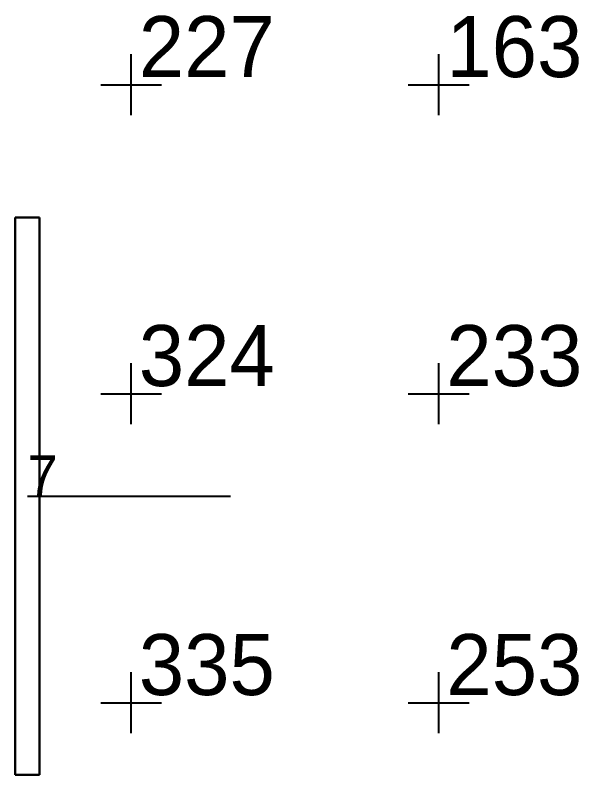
# Model space of a CAD drawing. Extents: x 0 to 48.1, y 0 to 23.7.
# Drawn here: x 9.928 to 11.314, y 10.083 to 11.951 of the extents above; entities that cross this region are included whole.
import ezdxf

# ---------------------------------------------------------------- set-up
doc = ezdxf.new("R2010")
doc.units = 0
doc.header["$MEASUREMENT"] = 0
for name, color, linetype in [('DLXLUM', 1, 'Continuous'), ('DLXLUMEX', 1, 'Continuous'), ('DLXVAL', 3, 'Continuous')]:
    doc.layers.add(name, color=color, linetype=linetype)

# ---------------------------------------------------------------- blocks, each defined once
blk = doc.blocks.new('*U38')
for p, q in [((0.03, 0.6855), (-0.03, 0.6855)), ((-0.03, 0.6855), (-0.03, -0.6855)), ((-0.03, 0.6855), (-0.03, -0.6855)), ((-0.03, -0.6855), (-0.03, 0.6855)), ((-0.03, 0.6855), (-0.03, 0.6855)), ((0.03, 0.6855), (-0.03, 0.6855)), ((-0.03, 0.6855), (-0.03, 0.6855)), ((-0.03, 0.6855), (0.03, 0.6855)), ((-0.03, -0.6855), (-0.03, 0.6855)), ((-0.03, 0.6855), (0.03, 0.6855)), ((0.03, -0.6855), (0.03, 0.6855)), ((0.03, 0.6855), (0.03, 0.6855)), ((0.03, -0.6855), (0.03, 0.6855)), ((0.03, 0.6855), (0.03, 0.6855)), ((0.03, 0.6855), (0.03, -0.6855)), ((0.03, 0.6855), (0.03, -0.6855)), ((-0.03, -0.6855), (0.03, -0.6855)), ((-0.03, -0.6855), (-0.03, -0.6855)), ((-0.03, -0.6855), (0.03, -0.6855)), ((0.03, -0.6855), (-0.03, -0.6855)), ((-0.03, -0.6855), (-0.03, -0.6855)), ((0.03, -0.6855), (-0.03, -0.6855)), ((0.03, -0.6855), (0.03, -0.6855)), ((0.03, -0.6855), (0.03, -0.6855))]:
    blk.add_line(p, q)
at = {"color": 1}
blk.add_line((0, 0), (0.5, 0), dxfattribs=at)
at = {"layer": 'DLXLUMEX', "color": 7}
blk.add_text('7', height=0.1, dxfattribs=at).set_placement((0, 0))
blk = doc.blocks.new('*U152')
for p, q in [((10.213, 11.705, 0.7), (10.213, 11.855, 0.7)), ((10.9696, 11.705, 0.7), (10.9696, 11.855, 0.7)), ((10.138, 11.78, 0.7), (10.288, 11.78, 0.7)), ((10.8946, 11.78, 0.7), (11.0446, 11.78, 0.7)), ((10.213, 10.945, 0.7), (10.213, 11.095, 0.7)), ((10.9696, 10.945, 0.7), (10.9696, 11.095, 0.7)), ((10.138, 11.02, 0.7), (10.288, 11.02, 0.7)), ((10.8946, 11.02, 0.7), (11.0446, 11.02, 0.7)), ((10.213, 10.185, 0.7), (10.213, 10.335, 0.7)), ((10.9696, 10.185, 0.7), (10.9696, 10.335, 0.7)), ((10.138, 10.26, 0.7), (10.288, 10.26, 0.7)), ((10.8946, 10.26, 0.7), (11.0446, 10.26, 0.7))]:
    blk.add_line(p, q)
at = {"layer": 'DLXVAL'}
for s, p in [('227', (10.2318, 11.7987, 0.7)), ('163', (10.9883, 11.7987, 0.7)), ('324', (10.2318, 11.0387, 0.7)), ('233', (10.9883, 11.0387, 0.7)), ('335', (10.2318, 10.2787, 0.7)), ('253', (10.9883, 10.2787, 0.7))]:
    blk.add_text(s, height=0.15, dxfattribs=at).set_placement(p)

msp = doc.modelspace()

# ---------------------------------------------------------------- block references
at = {"layer": 'DLXLUM'}
msp.add_blockref('*U38', (9.9577, 10.7681), dxfattribs=at)
at = {"layer": 'DLXVAL'}
msp.add_blockref('*U152', (0, 0), dxfattribs=at)

doc.saveas('drawing.dxf')
